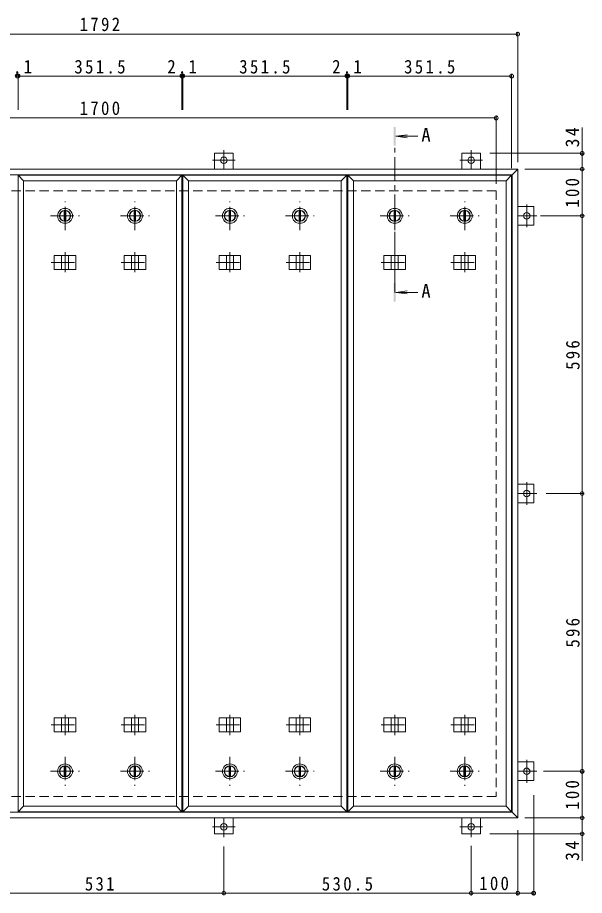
# Model space of a CAD drawing. Units: millimetres at full size, sheet at 1:10. Extents: x -2570 to 2371, y -1962 to 1435.
# Drawn here: x -1272 to -56, y -449 to 1435 of the extents above; entities that cross this region are included whole.
import ezdxf
from ezdxf.enums import TextEntityAlignment as Align

# ---------------------------------------------------------------- set-up
doc = ezdxf.new("R2010")
doc.units = ezdxf.units.MM
doc.header["$LTSCALE"] = 10
doc.header["$PDMODE"] = 32
doc.header["$PDSIZE"] = 8
doc.linetypes.add('CHAIN1', pattern=[8, 5, -1, 1, -1])
doc.linetypes.add('DASHED2', pattern=[3, 2, -1])
for name, color, linetype, lineweight in [('0-1_躯体', 2, 'DASHED2', 9), ('0-2_仕上', 4, 'Continuous', 9), ('0-3_建具', 4, 'Continuous', 9), ('0-5_寸法', 4, 'Continuous', 9), ('0-C', 2, 'Continuous', 9), ('0-E', 3, 'Continuous', 9), ('0-F', 7, 'Continuous', 9)]:
    doc.layers.add(name, color=color, linetype=linetype, lineweight=lineweight)
doc.styles.add('ＭＳ ゴシック', font='')
doc.styles.get('ＭＳ ゴシック').set_extended_font_data('MS Gothic')

msp = doc.modelspace()

# ---------------------------------------------------------------- linework, layer by layer
at = {"layer": '0-1_躯体'}
for p, q in [((-1945.05, 1063.77), (-245.05, 1063.77)), ((-245.05, 1063.77), (-245.05, -236.23)), ((-245.05, -236.23), (-1945.05, -236.23))]:
    msp.add_line(p, q, dxfattribs=at)
at = {"layer": '0-2_仕上'}
for p, q in [((-1270.8, -269.23), (-1270.8, 1096.77)), ((-1270.8, 1096.77), (-919.3, 1096.77)), ((-919.3, -269.23), (-919.3, 1096.77)), ((-917.17, -269.23), (-917.17, 1096.77)), ((-917.17, 1096.77), (-565.67, 1096.77)), ((-565.67, -269.23), (-565.67, 1096.77)), ((-563.55, -269.23), (-563.55, 1096.77)), ((-563.55, 1096.77), (-212.05, 1096.77)), ((-212.05, -269.23), (-212.05, 1096.77)), ((-931.3, -257.23), (-931.3, 1084.77)), ((-577.67, -257.23), (-577.67, 1084.77)), ((-224.05, -257.23), (-224.05, 1084.77))]:
    msp.add_line(p, q, dxfattribs=at)
for points in [[(-1258.8, -257.23), (-1258.8, 1084.77), (-1270.8, 1096.77)], [(-1258.8, 1084.77), (-931.3, 1084.77), (-919.3, 1096.77)], [(-905.17, -257.23), (-905.17, 1084.77), (-917.17, 1096.77)], [(-905.17, 1084.77), (-577.67, 1084.77), (-565.67, 1096.77)], [(-551.55, -257.23), (-551.55, 1084.77), (-563.55, 1096.77)], [(-551.55, 1084.77), (-224.05, 1084.77), (-212.05, 1096.77)], [(-1258.8, -257.23), (-1270.8, -269.23), (-919.3, -269.23)], [(-1258.8, -257.23), (-931.3, -257.23), (-919.3, -269.23)], [(-905.17, -257.23), (-917.17, -269.23), (-565.67, -269.23)], [(-905.17, -257.23), (-577.67, -257.23), (-565.67, -269.23)], [(-551.55, -257.23), (-563.55, -269.23), (-212.05, -269.23)], [(-551.55, -257.23), (-224.05, -257.23), (-212.05, -269.23)]]:
    msp.add_lwpolyline(points, dxfattribs=at)
at = {"layer": '0-3_建具', "color": 2}
for p, q in [((-1991.05, 1109.77), (-199.05, 1109.77)), ((-1979.05, 1097.77), (-211.05, 1097.77)), ((-211.05, 1097.77), (-199.05, 1109.77)), ((-211.05, -270.23), (-211.05, 1097.77)), ((-199.05, 1109.77), (-199.05, -282.23)), ((-199.05, -282.23), (-1991.05, -282.23)), ((-211.05, -270.23), (-1979.05, -270.23)), ((-211.05, -270.23), (-199.05, -282.23))]:
    msp.add_line(p, q, dxfattribs=at)
at = {"layer": '0-3_建具'}
for p, q in [((-1193.14, 924.77), (-1193.14, 894.77)), ((-1193.14, 924.77), (-1146.96, 924.77)), ((-1177.55, 924.77), (-1177.55, 894.77)), ((-1162.55, 924.77), (-1162.55, 894.77)), ((-1146.96, 924.77), (-1146.96, 894.77)), ((-1043.14, 924.77), (-1043.14, 894.77)), ((-1043.14, 924.77), (-996.96, 924.77)), ((-1027.55, 924.77), (-1027.55, 894.77)), ((-1012.55, 924.77), (-1012.55, 894.77)), ((-996.96, 924.77), (-996.96, 894.77)), ((-839.51, 924.77), (-839.51, 894.77)), ((-839.51, 924.77), (-793.34, 924.77)), ((-823.92, 924.77), (-823.92, 894.77)), ((-808.92, 924.77), (-808.92, 894.77)), ((-793.34, 924.77), (-793.34, 894.77)), ((-689.51, 924.77), (-689.51, 894.77)), ((-689.51, 924.77), (-643.34, 924.77)), ((-673.92, 924.77), (-673.92, 894.77)), ((-658.92, 924.77), (-658.92, 894.77)), ((-643.34, 924.77), (-643.34, 894.77)), ((-485.89, 924.77), (-485.89, 894.77)), ((-485.89, 924.77), (-439.71, 924.77)), ((-470.3, 924.77), (-470.3, 894.77)), ((-455.3, 924.77), (-455.3, 894.77)), ((-439.71, 924.77), (-439.71, 894.77)), ((-335.89, 924.77), (-335.89, 894.77)), ((-335.89, 924.77), (-289.71, 924.77)), ((-320.3, 924.77), (-320.3, 894.77)), ((-305.3, 924.77), (-305.3, 894.77)), ((-289.71, 924.77), (-289.71, 894.77)), ((-1193.14, 894.77), (-1146.96, 894.77)), ((-1043.14, 894.77), (-996.96, 894.77)), ((-839.51, 894.77), (-793.34, 894.77)), ((-689.51, 894.77), (-643.34, 894.77)), ((-485.89, 894.77), (-439.71, 894.77)), ((-335.89, 894.77), (-289.71, 894.77)), ((-1193.14, -97.23), (-1193.14, -67.23)), ((-1193.14, -67.23), (-1146.96, -67.23)), ((-1177.55, -97.23), (-1177.55, -67.23)), ((-1162.55, -97.23), (-1162.55, -67.23)), ((-1146.96, -97.23), (-1146.96, -67.23)), ((-1043.14, -97.23), (-1043.14, -67.23)), ((-1043.14, -67.23), (-996.96, -67.23)), ((-1027.55, -97.23), (-1027.55, -67.23)), ((-1012.55, -97.23), (-1012.55, -67.23)), ((-996.96, -97.23), (-996.96, -67.23)), ((-839.51, -97.23), (-839.51, -67.23)), ((-839.51, -67.23), (-793.34, -67.23)), ((-823.92, -97.23), (-823.92, -67.23)), ((-808.92, -97.23), (-808.92, -67.23)), ((-793.34, -97.23), (-793.34, -67.23)), ((-689.51, -97.23), (-689.51, -67.23)), ((-689.51, -67.23), (-643.34, -67.23)), ((-673.92, -97.23), (-673.92, -67.23)), ((-658.92, -97.23), (-658.92, -67.23)), ((-643.34, -97.23), (-643.34, -67.23)), ((-485.89, -97.23), (-485.89, -67.23)), ((-485.89, -67.23), (-439.71, -67.23)), ((-470.3, -97.23), (-470.3, -67.23)), ((-455.3, -97.23), (-455.3, -67.23)), ((-439.71, -97.23), (-439.71, -67.23)), ((-335.89, -97.23), (-335.89, -67.23)), ((-335.89, -67.23), (-289.71, -67.23)), ((-320.3, -97.23), (-320.3, -67.23)), ((-305.3, -97.23), (-305.3, -67.23)), ((-289.71, -97.23), (-289.71, -67.23)), ((-1193.14, -97.23), (-1146.96, -97.23)), ((-1043.14, -97.23), (-996.96, -97.23)), ((-839.51, -97.23), (-793.34, -97.23)), ((-689.51, -97.23), (-643.34, -97.23)), ((-485.89, -97.23), (-439.71, -97.23)), ((-335.89, -97.23), (-289.71, -97.23))]:
    msp.add_line(p, q, dxfattribs=at)
at = {"layer": '0-3_建具', "linetype": 'CHAIN1'}
for p, q in [((-1170.05, 931.89), (-1170.05, 888.65)), ((-1020.05, 931.89), (-1020.05, 888.65)), ((-816.42, 931.89), (-816.42, 888.65)), ((-666.42, 931.89), (-666.42, 888.65)), ((-462.8, 931.89), (-462.8, 888.65)), ((-312.8, 931.89), (-312.8, 888.65)), ((-1199.46, 909.77), (-1140.64, 909.77)), ((-1049.46, 909.77), (-990.64, 909.77)), ((-845.83, 909.77), (-787.02, 909.77)), ((-695.83, 909.77), (-637.02, 909.77)), ((-492.21, 909.77), (-433.39, 909.77)), ((-342.21, 909.77), (-283.39, 909.77)), ((-1170.05, -104.35), (-1170.05, -61.11)), ((-1020.05, -104.35), (-1020.05, -61.11)), ((-816.42, -104.35), (-816.42, -61.11)), ((-666.42, -104.35), (-666.42, -61.11)), ((-462.8, -104.35), (-462.8, -61.11)), ((-312.8, -104.35), (-312.8, -61.11)), ((-1199.46, -82.23), (-1140.64, -82.23)), ((-1049.46, -82.23), (-990.64, -82.23)), ((-845.83, -82.23), (-787.02, -82.23)), ((-695.83, -82.23), (-637.02, -82.23)), ((-492.21, -82.23), (-433.39, -82.23)), ((-342.21, -82.23), (-283.39, -82.23))]:
    msp.add_line(p, q, dxfattribs=at)
at = {"layer": '0-5_寸法'}
for p, q in [((-460.8, 1180.59), (-436.01, 1183.85)), ((-460.8, 1180.59), (-436.01, 1177.32)), ((-460.8, 1180.59), (-413.33, 1180.59)), ((-460.8, 845.46), (-436.01, 848.72)), ((-460.8, 845.46), (-436.01, 842.2)), ((-460.8, 845.46), (-413.33, 845.46))]:
    msp.add_line(p, q, dxfattribs=at)
at = {"layer": '0-5_寸法', "linetype": 'CHAIN1'}
msp.add_line((-462.8, 845.46), (-462.8, 1160.59), dxfattribs=at)
at = {"layer": '0-5_寸法'}
for points in [[(-460.8, 1200.59), (-464.8, 1200.59), (-460.8, 1160.59), (-464.8, 1160.59)], [(-460.8, 825.46), (-464.8, 825.46), (-460.8, 865.46), (-464.8, 865.46)]]:
    msp.add_solid(points, dxfattribs=at)
at = {"layer": '0-C', "linetype": 'CHAIN1'}
for p, q in [((-1170.05, 978.77), (-1170.05, 1040.77)), ((-1020.05, 978.77), (-1020.05, 1040.77)), ((-816.42, 978.77), (-816.42, 1040.77)), ((-666.42, 978.77), (-666.42, 1040.77)), ((-462.8, 978.77), (-462.8, 1040.77)), ((-312.8, 978.77), (-312.8, 1040.77)), ((-1201.05, 1009.77), (-1139.05, 1009.77)), ((-1051.05, 1009.77), (-989.05, 1009.77)), ((-847.42, 1009.77), (-785.42, 1009.77)), ((-697.42, 1009.77), (-635.42, 1009.77)), ((-493.8, 1009.77), (-431.8, 1009.77)), ((-343.8, 1009.77), (-281.8, 1009.77)), ((-1170.05, -151.23), (-1170.05, -213.23)), ((-1020.05, -151.23), (-1020.05, -213.23)), ((-816.42, -151.23), (-816.42, -213.23)), ((-666.42, -151.23), (-666.42, -213.23)), ((-462.8, -151.23), (-462.8, -213.23)), ((-312.8, -151.23), (-312.8, -213.23)), ((-1201.05, -182.23), (-1139.05, -182.23)), ((-1051.05, -182.23), (-989.05, -182.23)), ((-847.42, -182.23), (-785.42, -182.23)), ((-697.42, -182.23), (-635.42, -182.23)), ((-493.8, -182.23), (-431.8, -182.23)), ((-343.8, -182.23), (-281.8, -182.23))]:
    msp.add_line(p, q, dxfattribs=at)
at = {"layer": '0-C'}
for p, q in [((-1171.55, 1021.17), (-1171.55, 998.37)), ((-1168.55, 1021.17), (-1168.55, 998.37)), ((-1021.55, 1021.17), (-1021.55, 998.37)), ((-1018.55, 1021.17), (-1018.55, 998.37)), ((-817.92, 1021.17), (-817.92, 998.37)), ((-814.92, 1021.17), (-814.92, 998.37)), ((-667.92, 1021.17), (-667.92, 998.37)), ((-664.92, 1021.17), (-664.92, 998.37)), ((-464.3, 1021.17), (-464.3, 998.37)), ((-461.3, 1021.17), (-461.3, 998.37)), ((-314.3, 1021.17), (-314.3, 998.37)), ((-311.3, 1021.17), (-311.3, 998.37)), ((-1171.55, -193.63), (-1171.55, -170.83)), ((-1168.55, -193.63), (-1168.55, -170.83)), ((-1021.55, -193.63), (-1021.55, -170.83)), ((-1018.55, -193.63), (-1018.55, -170.83)), ((-817.92, -193.63), (-817.92, -170.83)), ((-814.92, -193.63), (-814.92, -170.83)), ((-667.92, -193.63), (-667.92, -170.83)), ((-664.92, -193.63), (-664.92, -170.83)), ((-464.3, -193.63), (-464.3, -170.83)), ((-461.3, -193.63), (-461.3, -170.83)), ((-314.3, -193.63), (-314.3, -170.83)), ((-311.3, -193.63), (-311.3, -170.83))]:
    msp.add_line(p, q, dxfattribs=at)
for centre, radius in [((-1170.05, 1009.77), 16), ((-1170.05, 1009.77), 12), ((-1170.05, 1009.77), 11.5), ((-1020.05, 1009.77), 16), ((-1020.05, 1009.77), 12), ((-1020.05, 1009.77), 11.5), ((-816.42, 1009.77), 16), ((-816.42, 1009.77), 12), ((-816.42, 1009.77), 11.5), ((-666.42, 1009.77), 16), ((-666.42, 1009.77), 12), ((-666.42, 1009.77), 11.5), ((-462.8, 1009.77), 16), ((-462.8, 1009.77), 12), ((-462.8, 1009.77), 11.5), ((-312.8, 1009.77), 16), ((-312.8, 1009.77), 12), ((-312.8, 1009.77), 11.5), ((-1170.05, -182.23), 16), ((-1020.05, -182.23), 16), ((-816.42, -182.23), 16), ((-666.42, -182.23), 16), ((-462.8, -182.23), 16), ((-312.8, -182.23), 16), ((-1170.05, -182.23), 12), ((-1170.05, -182.23), 11.5), ((-1020.05, -182.23), 12), ((-1020.05, -182.23), 11.5), ((-816.42, -182.23), 12), ((-816.42, -182.23), 11.5), ((-666.42, -182.23), 12), ((-666.42, -182.23), 11.5), ((-462.8, -182.23), 12), ((-462.8, -182.23), 11.5), ((-312.8, -182.23), 12), ((-312.8, -182.23), 11.5)]:
    msp.add_circle(centre, radius, dxfattribs=at)
at = {"layer": '0-E', "linetype": 'CHAIN1'}
for p, q in [((-829.55, 1150.94), (-829.55, 1109.77)), ((-299.05, 1150.94), (-299.05, 1109.77)), ((-805.17, 1128.97), (-853.93, 1128.97)), ((-274.67, 1128.97), (-323.43, 1128.97)), ((-179.85, 985.39), (-179.85, 1034.15)), ((-157.88, 1009.77), (-199.05, 1009.77)), ((-179.85, 389.39), (-179.85, 438.15)), ((-157.88, 413.77), (-199.05, 413.77)), ((-179.85, -206.61), (-179.85, -157.85)), ((-157.88, -182.23), (-199.05, -182.23)), ((-829.55, -323.4), (-829.55, -282.23)), ((-299.05, -323.4), (-299.05, -282.23)), ((-853.93, -301.43), (-805.17, -301.43)), ((-323.43, -301.43), (-274.67, -301.43))]:
    msp.add_line(p, q, dxfattribs=at)
at = {"layer": '0-E'}
for p, q in [((-849.55, 1143.97), (-809.55, 1143.97)), ((-849.55, 1143.97), (-849.55, 1109.77)), ((-809.55, 1143.97), (-809.55, 1109.77)), ((-319.05, 1143.97), (-279.05, 1143.97)), ((-319.05, 1143.97), (-319.05, 1109.77)), ((-279.05, 1143.97), (-279.05, 1109.77)), ((-164.85, 1029.77), (-199.05, 1029.77)), ((-164.85, 1029.77), (-164.85, 989.77)), ((-164.85, 989.77), (-199.05, 989.77)), ((-164.85, 433.77), (-199.05, 433.77)), ((-164.85, 433.77), (-164.85, 393.77)), ((-164.85, 393.77), (-199.05, 393.77)), ((-164.85, -162.23), (-199.05, -162.23)), ((-164.85, -162.23), (-164.85, -202.23)), ((-164.85, -202.23), (-199.05, -202.23)), ((-849.55, -316.43), (-849.55, -282.23)), ((-809.55, -316.43), (-809.55, -282.23)), ((-319.05, -316.43), (-319.05, -282.23)), ((-279.05, -316.43), (-279.05, -282.23)), ((-809.55, -316.43), (-849.55, -316.43)), ((-279.05, -316.43), (-319.05, -316.43))]:
    msp.add_line(p, q, dxfattribs=at)
for centre in [(-829.55, 1128.97), (-299.05, 1128.97), (-179.85, 1009.77), (-179.85, 413.77), (-179.85, -182.23), (-829.55, -301.43), (-299.05, -301.43)]:
    msp.add_circle(centre, 7, dxfattribs=at)
at = {"layer": '0-F'}
for p, q in [((-1991.05, 1399.77), (-199.05, 1399.77)), ((-199.05, 1124.77), (-199.05, 1404.77)), ((-1272.92, 1309.77), (-1270.8, 1309.77)), ((-1270.8, 1312.77), (-1270.8, 1237.27)), ((-1270.8, 1309.77), (-919.3, 1309.77)), ((-919.3, 1312.77), (-919.3, 1237.27)), ((-919.3, 1309.77), (-917.17, 1309.77)), ((-917.17, 1312.77), (-917.17, 1237.27)), ((-917.17, 1309.77), (-565.67, 1309.77)), ((-565.67, 1312.77), (-565.67, 1237.27)), ((-565.67, 1309.77), (-563.55, 1309.77)), ((-563.55, 1312.77), (-563.55, 1237.27)), ((-563.55, 1309.77), (-212.05, 1309.77)), ((-212.05, 1111.77), (-212.05, 1314.77)), ((-245.05, 1078.77), (-245.05, 1224.77)), ((-1945.05, 1219.77), (-245.05, 1219.77)), ((-60.96, 1143.97), (-60.96, 1199.15)), ((-55.96, 1143.97), (-259.05, 1143.97)), ((-60.96, 1109.77), (-60.96, 1143.97)), ((-184.05, 1109.77), (-55.96, 1109.77)), ((-60.96, 1009.77), (-60.96, 1109.77)), ((-150.12, 1009.77), (-55.96, 1009.77)), ((-60.96, 413.77), (-60.96, 1009.77)), ((-57.96, 413.77), (-137.88, 413.77)), ((-60.96, -182.23), (-60.96, 413.77)), ((-143.53, -182.23), (-55.96, -182.23)), ((-60.96, -282.23), (-60.96, -182.23)), ((-164.85, -448.6), (-164.85, -233.44)), ((-184.05, -282.23), (-55.96, -282.23)), ((-60.96, -282.23), (-60.96, -316.43)), ((-55.96, -316.43), (-259.05, -316.43)), ((-199.05, -308.44), (-199.05, -448.6)), ((-60.96, -316.43), (-60.96, -374.38)), ((-829.55, -446.6), (-829.55, -343.4)), ((-299.05, -342.37), (-299.05, -448.6)), ((-1360.55, -443.6), (-829.55, -443.6)), ((-829.55, -443.6), (-299.05, -443.6)), ((-299.05, -443.6), (-199.05, -443.6)), ((-199.05, -443.6), (-164.85, -443.6))]:
    msp.add_line(p, q, dxfattribs=at)
for p in [(-199.05, 1399.77), (-1272.92, 1309.77), (-1270.8, 1309.77), (-919.3, 1309.77), (-917.17, 1309.77), (-565.67, 1309.77), (-563.55, 1309.77), (-212.05, 1309.77), (-245.05, 1219.77), (-60.96, 1143.97), (-60.96, 1109.77), (-60.96, 1009.77), (-60.96, 413.77), (-60.96, -182.23), (-60.96, -282.23), (-60.96, -316.43), (-829.55, -443.6), (-299.05, -443.6), (-199.05, -443.6), (-164.85, -443.6)]:
    msp.add_point(p, dxfattribs=at)

# ---------------------------------------------------------------- texts
at = {"layer": '0-5_寸法', "color": 2, "style": 'ＭＳ ゴシック'}
for p in [(-405.77, 1160.19), (-405.77, 825.07)]:
    msp.add_text('A', height=29.33, dxfattribs=at).set_placement(p, align=Align.BOTTOM_LEFT)
at = {"layer": '0-F', "color": 2, "char_height": 29.33, "attachment_point": 7, "style": 'ＭＳ ゴシック'}
for s, insert in [('\\T1.28;\\W0.9;1792', (-1138.8, 1405.77)), ('\\T1.27;\\W0.9;2.1', (-1304.36, 1314.77)), ('\\T1.28;\\W0.9;351.5', (-1150.05, 1314.77)), ('\\T1.27;\\W0.9;2.1', (-950.74, 1314.77)), ('\\T1.28;\\W0.9;351.5', (-796.42, 1314.77)), ('\\T1.27;\\W0.9;2.1', (-597.11, 1314.77)), ('\\T1.28;\\W0.9;351.5', (-442.8, 1314.77)), ('\\T1.28;\\W0.9;1700', (-1138.8, 1225.77)), ('\\T1.27;\\W0.9;531', (-1127.55, -438.6)), ('\\T1.28;\\W0.9;530.5', (-619.3, -438.6)), ('\\T1.27;\\W0.9;100', (-281.55, -437.6))]:
    msp.add_mtext(s, dxfattribs=dict(at, insert=insert))
at = {"layer": '0-F', "color": 2, "char_height": 29.33, "attachment_point": 7, "rotation": 90, "style": 'ＭＳ ゴシック'}
for s, insert in [('\\T1.27;\\W0.95;34', (-66.96, 1156.65)), ('\\T1.27;\\W0.9;100', (-66.96, 1027.27)), ('\\T1.27;\\W0.9;596', (-65.96, 679.27)), ('\\T1.27;\\W0.9;596', (-65.96, 83.27)), ('\\T1.27;\\W0.9;100', (-66.96, -264.73)), ('\\T1.27;\\W0.95;34', (-66.96, -374.38))]:
    msp.add_mtext(s, dxfattribs=dict(at, insert=insert))

doc.saveas('drawing.dxf')
